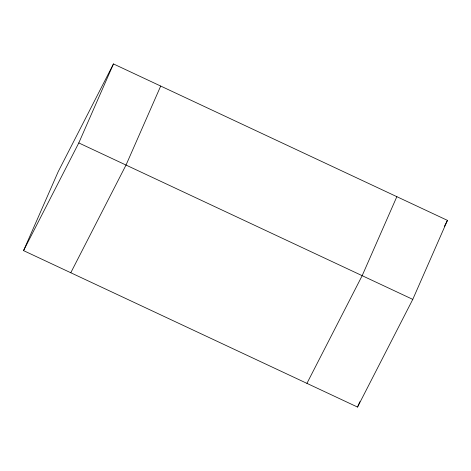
<?xml version="1.0" encoding="UTF-8"?>
<svg xmlns="http://www.w3.org/2000/svg" width="471" height="471" viewBox="0 0 471 471"><rect width="100%" height="100%" fill="white"/><g stroke="black" fill="none" stroke-linecap="round" stroke-linejoin="round"><path stroke-width="0.71" d="M23.55 250.619L58.227 171.621L113.47 63.932L447.45 220.381L412.773 299.379L357.53 407.068L23.55 250.619L78.792 142.931L113.47 63.932M160.699 86.058L126.022 165.056L70.78 272.744M396.847 196.672L362.17 275.67L306.927 383.365M357.53 407.068L359.879 401.71M444.436 226.251L447.45 220.381M78.792 142.931L412.773 299.379"/></g></svg>
